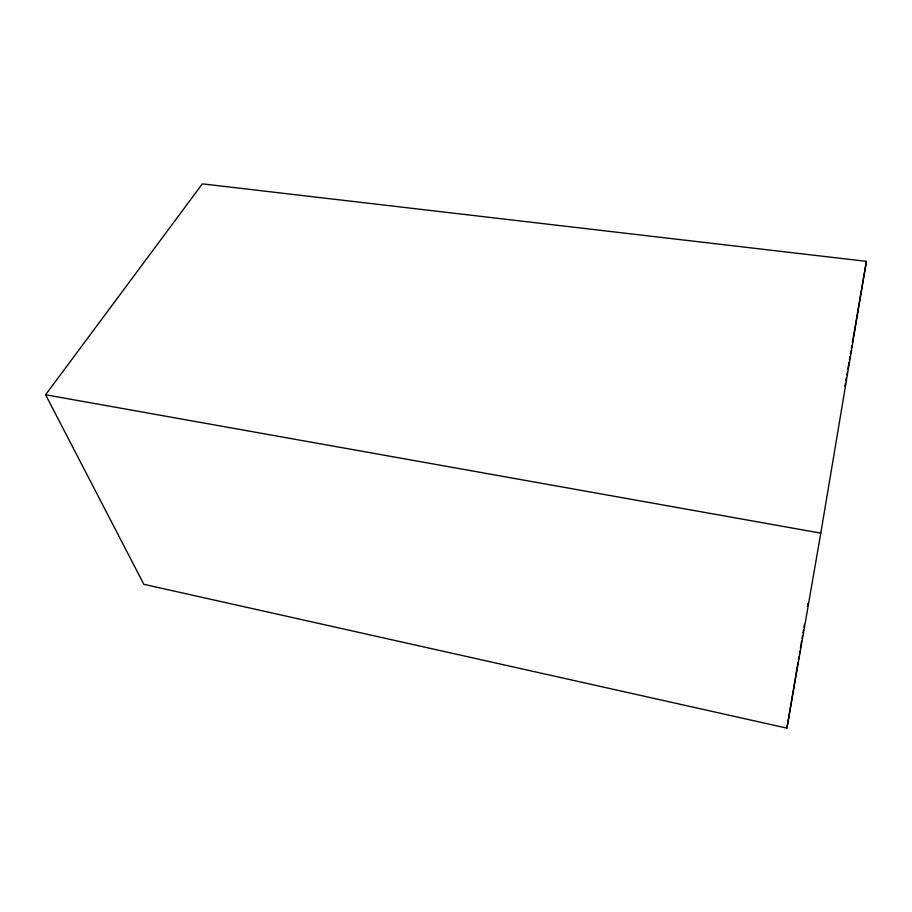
<?xml version="1.0" encoding="UTF-8"?>
<svg xmlns="http://www.w3.org/2000/svg" width="912" height="912" viewBox="0 0 912 912"><rect width="100%" height="100%" fill="white"/><g stroke="black" fill="none" stroke-linecap="round" stroke-linejoin="round"><path stroke-width="1.37" d="M820.8 533.144L866.4 261.356L202.35 183.859L45.6 394.771L143.868 584.318L786.919 728.141L820.8 533.144L45.6 394.771M786.919 728.141L798.011 662.272M798.49 659.467L798.958 656.663M799.436 653.87L799.904 651.065M800.383 648.261L801.557 641.25M802.036 638.446L802.503 635.641M802.97 632.837L803.449 630.044M803.917 627.239L804.395 624.435M807.462 606.218L807.929 603.413M844.877 386.141L845.367 383.336M845.846 380.532L846.325 377.728M846.815 374.923L847.294 372.119M847.784 369.314L848.992 362.303M849.471 359.499L849.961 356.695M850.44 353.89L850.919 351.086M851.409 348.281L851.888 345.488M852.378 342.684L866.4 261.356"/></g></svg>
